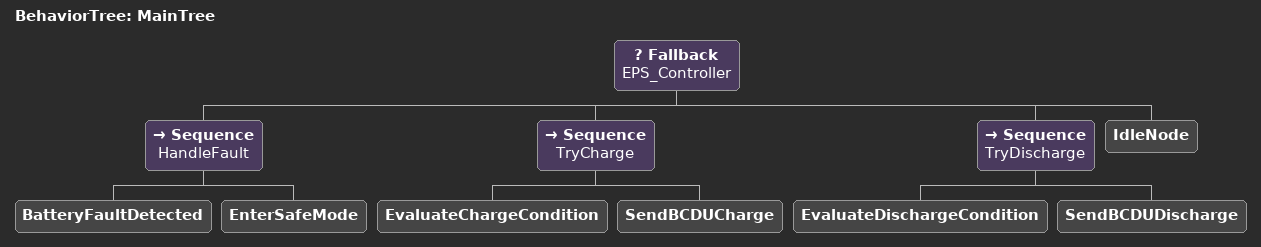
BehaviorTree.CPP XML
<root main_tree_to_execute="MainTree">
  <BehaviorTree ID="MainTree">

    <Fallback name="EPS_Controller">

      <!-- Priority 1: Fault detected -->
      <Sequence name="HandleFault">
        <BatteryFaultDetected/>
        <EnterSafeMode/>
      </Sequence>

      <!-- Priority 2: Try charging -->
      <Sequence name="TryCharge">
        <EvaluateChargeCondition/>
        <SendBCDUCharge/>
      </Sequence>

      <!-- Priority 3: Try discharging -->
      <Sequence name="TryDischarge">
        <EvaluateDischargeCondition/>
        <SendBCDUDischarge/>
      </Sequence>

      <!-- Priority 4: Default idle -->
      <IdleNode/>

    </Fallback>

  </BehaviorTree>
</root>
